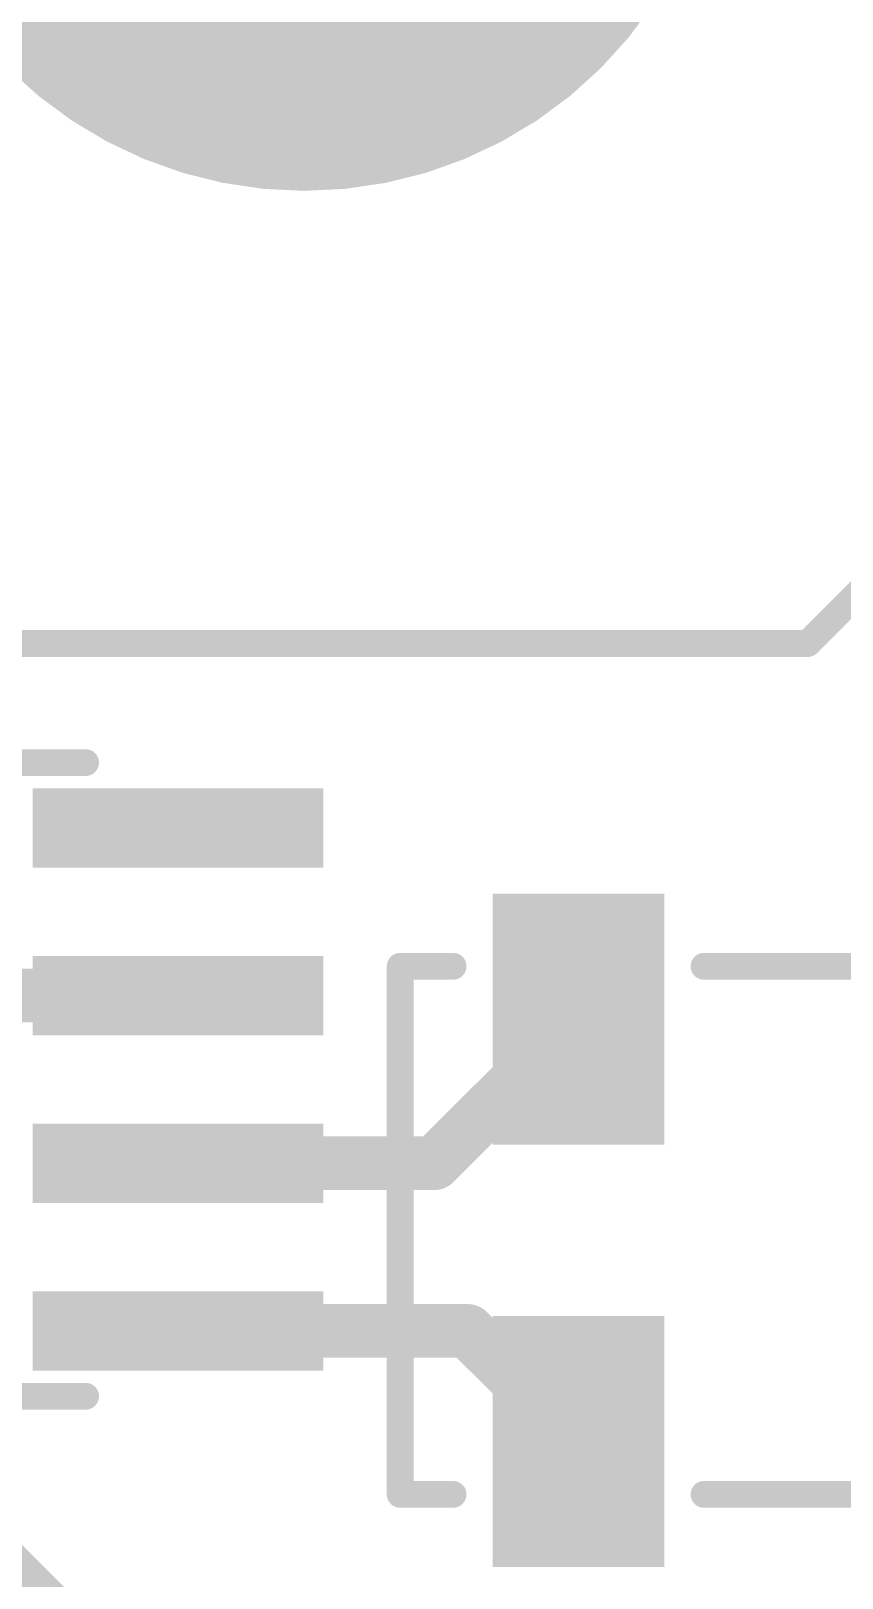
# Model space of a CAD drawing. Extents: x -10 to 28.2, y -5.3 to 30.5.
# Drawn here: x 9.23 to 15.37, y 4.86 to 16.58 of the extents above; entities that cross this region are included whole.
import ezdxf

# ---------------------------------------------------------------- set-up
doc = ezdxf.new("R2010")
doc.units = 0
doc.layers.add('1', color=12, linetype='CONTINUOUS')
doc.layers.add('21', color=40, linetype='CONTINUOUS')

# ---------------------------------------------------------------- blocks, each defined once
blk = doc.blocks.new('PIE')
at = {"const_width": 0.5}
blk.add_lwpolyline([(0, -0.25, 1), (0, 0.25, 1), (0, -0.25)], format="xyb", dxfattribs=at)
blk = doc.blocks.new('RECT')
blk.add_solid([(-0.5, -0.5), (0.5, -0.5), (-0.5, 0.5), (0.5, 0.5)])

msp = doc.modelspace()

# ---------------------------------------------------------------- linework, layer by layer
at = {"layer": '1'}
for points, const_width in [([(9.017, 9.271), (10.347, 9.271)], 0.4064), ([(12.287, 8.001), (13.379, 9.093)], 0.4064), ([(10.347, 8.001), (12.287, 8.001)], 0.4064), ([(10.347, 6.731), (12.541, 6.731)], 0.4064), ([(12.541, 6.731), (13.379, 5.893)], 0.4064), ([(11.43, 2.667), (8.255, 5.842)], 0.254)]:
    msp.add_lwpolyline(points, dxfattribs=dict(at, const_width=const_width))
at = {"layer": '1', "const_width": 0.2032}
for points in [[(10.347, 9.1694, 1), (10.347, 9.3726)], [(13.4508, 9.0212, 1), (13.3072, 9.1648)], [(10.347, 8.1026, 1), (10.347, 7.8994)], [(12.287, 7.8994, 1), (12.287, 8.1026)], [(12.2152, 8.0728, 1), (12.3588, 7.9292)], [(10.347, 6.8326, 1), (10.347, 6.6294)], [(12.6128, 6.8028, 1), (12.4692, 6.6592)], [(12.541, 6.6294, 1), (12.541, 6.8326)], [(13.3072, 5.8212, 1), (13.4508, 5.9648)]]:
    msp.add_lwpolyline(points, format="xyb", dxfattribs=at)
at = {"layer": '21', "const_width": 0.2032}
for points in [[(15.113, 11.938), (17.907, 14.732)], [(7.493, 11.938), (15.113, 11.938)], [(5.847, 11.036), (9.647, 11.036)], [(12.429, 9.493), (12.029, 9.493)], [(12.029, 9.493), (12.029, 5.493)], [(14.329, 9.493), (17.929, 9.493)], [(9.647, 6.236), (5.847, 6.236)], [(12.029, 5.493), (12.429, 5.493)], [(14.329, 5.493), (17.929, 5.493)]]:
    msp.add_lwpolyline(points, dxfattribs=at)
at = {"layer": '21', "const_width": 0.1016}
for points in [[(15.0771, 11.9739, 1), (15.1489, 11.9021)], [(15.113, 11.8872, 1), (15.113, 11.9888)], [(9.647, 10.9852, 1), (9.647, 11.0868)], [(12.029, 9.5438, 1), (12.029, 9.4422)], [(12.0798, 9.493, 1), (11.9782, 9.493)], [(12.429, 9.4422, 1), (12.429, 9.5438)], [(14.329, 9.5438, 1), (14.329, 9.4422)], [(9.647, 6.1852, 1), (9.647, 6.2868)], [(12.029, 5.5438, 1), (12.029, 5.4422)], [(11.9782, 5.493, 1), (12.0798, 5.493)], [(12.429, 5.4422, 1), (12.429, 5.5438)], [(14.329, 5.5438, 1), (14.329, 5.4422)]]:
    msp.add_lwpolyline(points, format="xyb", dxfattribs=at)

# ---------------------------------------------------------------- block references
at = {"layer": '1'}
for name, p, xscale, yscale in [('PIE', (11.303, 18.542), 6.35, 6.35), ('RECT', (13.379, 9.093), 1.3, 1.9), ('RECT', (13.379, 5.893), 1.3, 1.9)]:
    msp.add_blockref(name, p, dxfattribs=dict(at, xscale=xscale, yscale=yscale))
at = {"layer": '1', "xscale": 0.6, "yscale": 2.2, "rotation": 90}
for p in [(10.347, 10.541), (10.347, 9.271), (10.347, 8.001), (10.347, 6.731)]:
    msp.add_blockref('RECT', p, dxfattribs=at)

doc.saveas('drawing.dxf')
